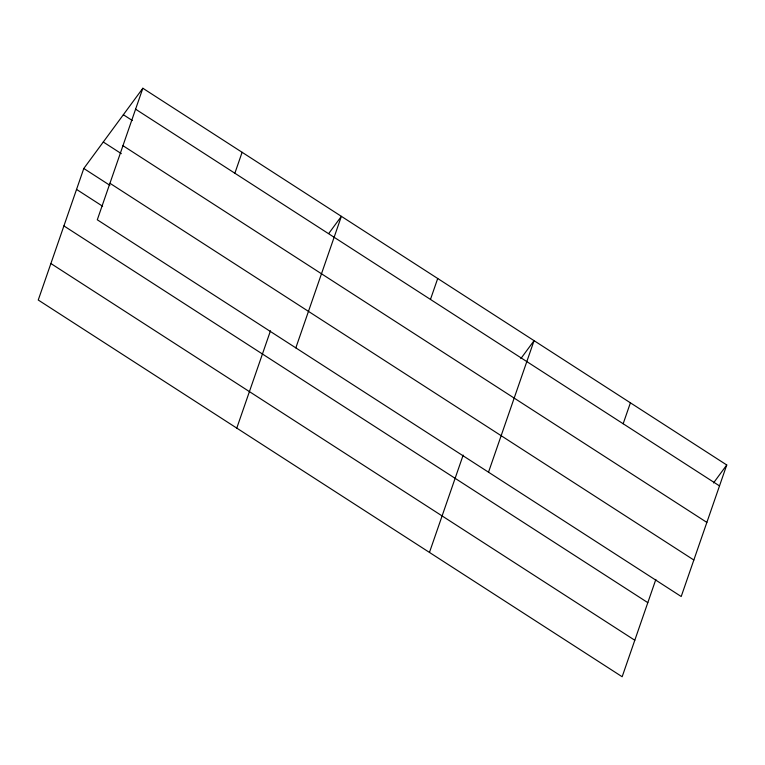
<?xml version="1.0" encoding="UTF-8"?>
<svg xmlns="http://www.w3.org/2000/svg" width="765" height="765" viewBox="0 0 765 765"><rect width="100%" height="100%" fill="white"/><g stroke="black" fill="none" stroke-linecap="round" stroke-linejoin="round"><path stroke-width="1.15" d="M142.845 88.252L97.298 219.785L681.204 596.518L726.75 464.977L142.845 88.252L83.796 168.482L38.25 300.023L622.155 676.748L655.854 579.421M234.865 173.225L242.113 152.292M236.777 428.104L270.485 330.776M295.826 347.874L341.372 216.342L328.845 233.363M430.466 299.431L437.714 278.498M429.461 552.426L463.169 455.099M488.51 472.196L534.066 340.664L520.841 358.622M623.159 423.753L630.408 402.82M713.525 482.945L726.75 464.977M135.596 109.185L719.502 485.909M123.356 114.731L132.383 120.554M122.964 145.685L706.86 522.409M103.285 142.013L121.329 153.65M109.94 183.284L693.845 560.018M83.796 168.482L109.864 185.302M76.548 189.414L102.615 206.234M63.906 225.914L647.812 602.648M50.892 263.523L634.797 640.248"/></g></svg>
